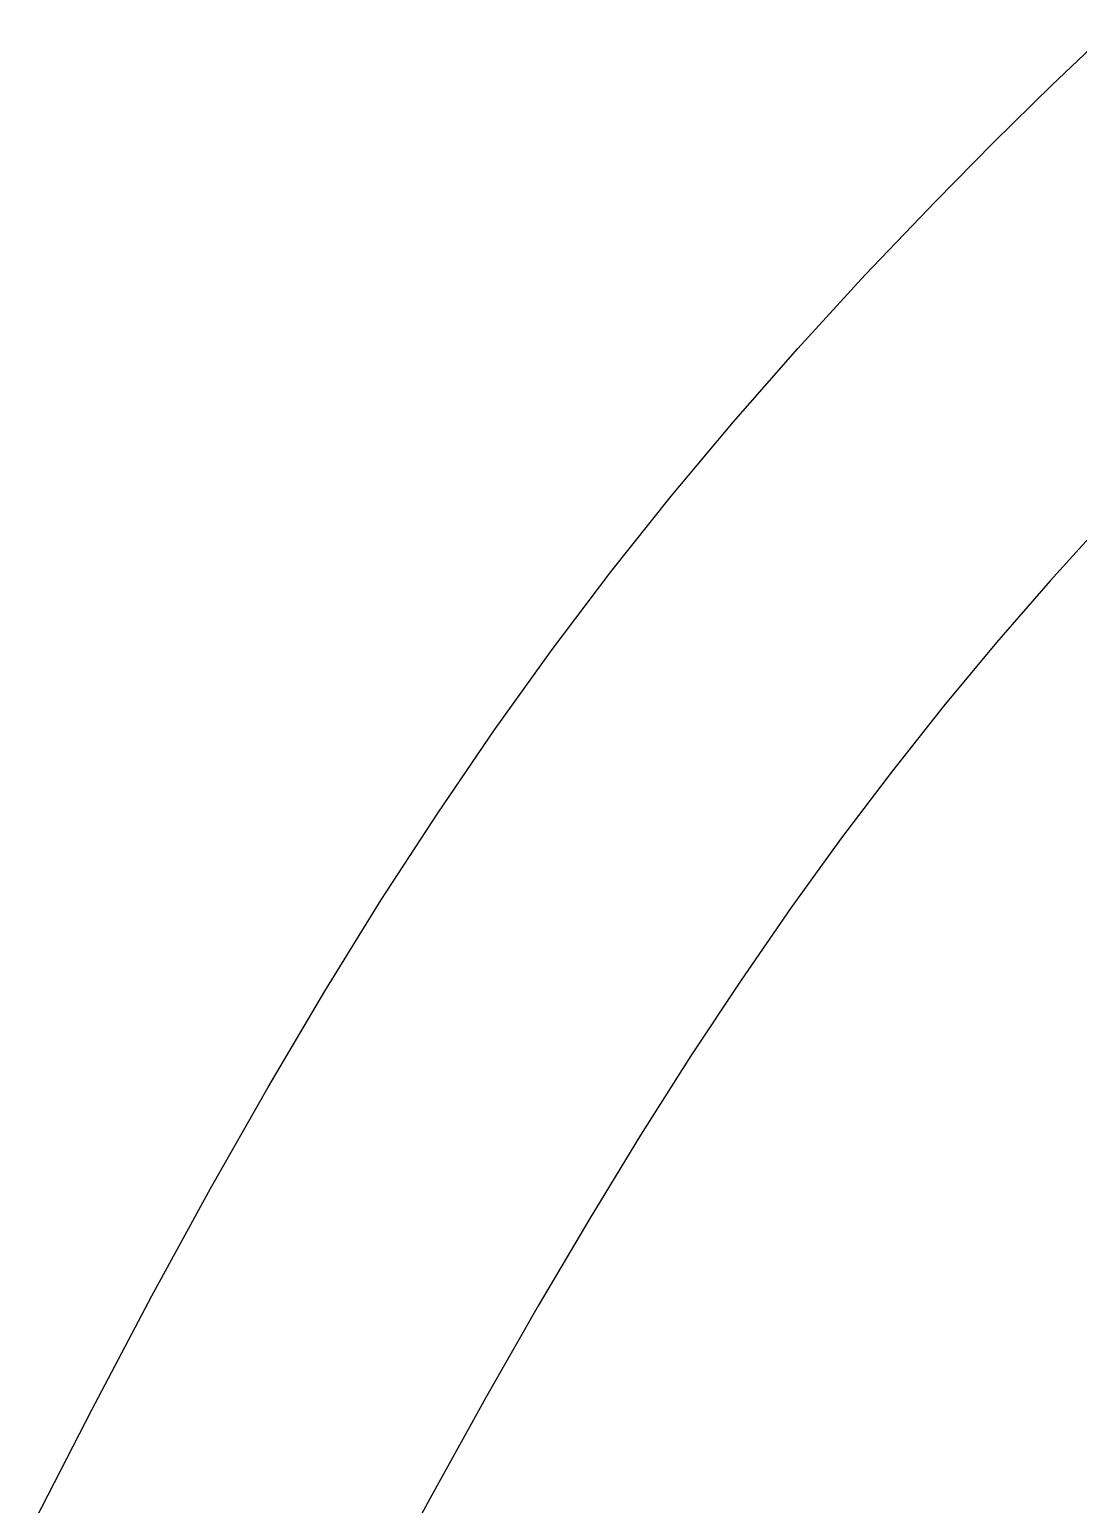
# Model space of a CAD drawing. Extents: x 0 to 2298, y -1901 to 396.
# Drawn here: x 90.8 to 221.5, y 47.8 to 231.6 of the extents above; entities that cross this region are included whole.
import ezdxf

# ---------------------------------------------------------------- set-up
doc = ezdxf.new("R2010")
doc.units = 0

msp = doc.modelspace()

# ---------------------------------------------------------------- linework, layer by layer
at = {"layer": 'Layer 1'}
for p, q in [((218.163332, 224.61032), (225.478221, 231.558196)), ((210.906689, 217.481364), (218.163332, 224.61032)), ((203.705166, 210.169584), (210.906689, 217.481364)), ((194.931034, 200.983358), (203.705166, 210.169584)), ((186.545234, 191.844585), (194.931034, 200.983358)), ((178.499346, 182.681126), (186.545234, 191.844585)), ((170.744952, 173.420839), (178.499346, 182.681126)), ((163.233632, 163.991583), (170.744952, 173.420839)), ((224.804303, 170.445216), (217.939145, 162.889521)), ((155.916968, 154.321218), (163.233632, 163.991583)), ((217.939145, 162.889521), (211.253688, 155.197018)), ((211.253688, 155.197018), (204.717709, 147.323838)), ((148.74654, 144.337603), (155.916968, 154.321218)), ((204.717709, 147.323838), (198.300991, 139.226112)), ((141.673929, 133.968596), (148.74654, 144.337603)), ((198.300991, 139.226112), (191.973311, 130.859972)), ((134.650715, 123.142059), (141.673929, 133.968596)), ((191.973311, 130.859972), (185.70445, 122.181548)), ((127.628481, 111.785849), (134.650715, 123.142059)), ((185.70445, 122.181548), (179.464188, 113.146971)), ((179.464188, 113.146971), (173.222303, 103.712372)), ((120.558807, 99.827825), (127.628481, 111.785849)), ((173.222303, 103.712372), (166.948577, 93.833883)), ((113.393274, 87.195848), (120.558807, 99.827825)), ((166.948577, 93.833883), (160.612788, 83.467633)), ((106.083462, 73.817776), (113.393274, 87.195848)), ((160.612788, 83.467633), (154.184716, 72.569756)), ((98.580953, 59.621469), (106.083462, 73.817776)), ((154.184716, 72.569756), (147.634141, 61.09638)), ((147.634141, 61.09638), (140.930842, 49.003638)), ((90.837327, 44.534785), (98.580953, 59.621469)), ((140.930842, 49.003638), (134.0446, 36.24766))]:
    msp.add_line(p, q, dxfattribs=at)

doc.saveas('drawing.dxf')
